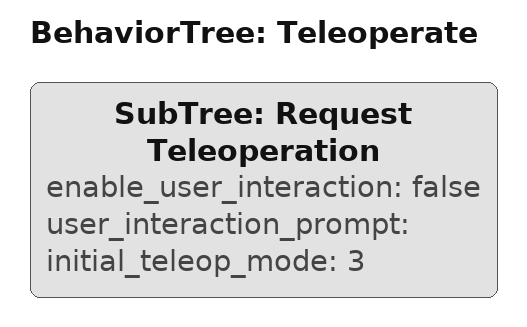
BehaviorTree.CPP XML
<?xml version='1.0' encoding='UTF-8'?>
<root BTCPP_format="4" main_tree_to_execute="Teleoperate">
  <BehaviorTree ID="Teleoperate" _description="Handles the different variations of teleoperation from the web UI. Can be used standalone." _hardcoded="false">
    <SubTree ID="Request Teleoperation" enable_user_interaction="false" user_interaction_prompt="" initial_teleop_mode="3"/>
  </BehaviorTree>
</root>
